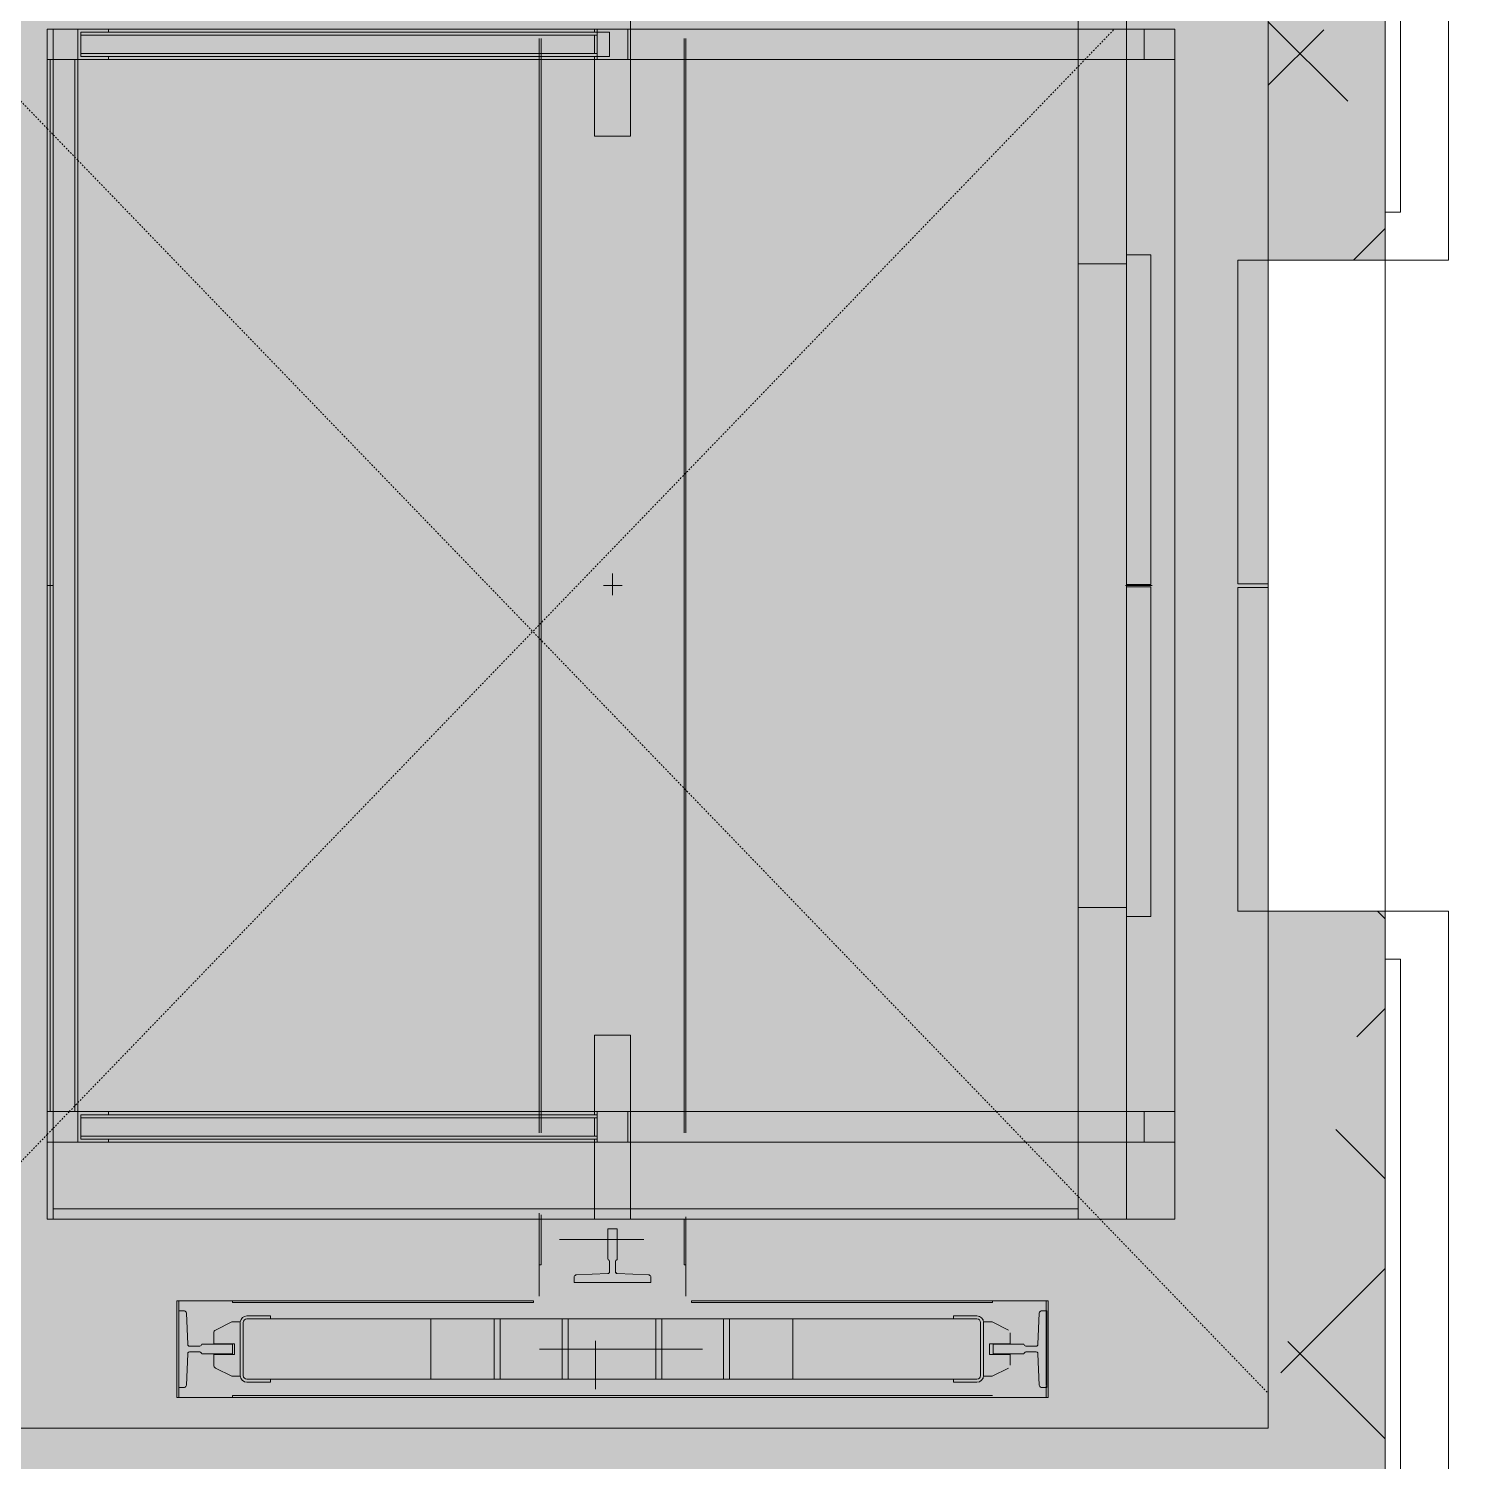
# Model space of a CAD drawing. Header units: inches. Extents: x -449 to 330, y -482 to 598.
# Drawn here: x -125.4 to -30.7, y 171.2 to 264.7 of the extents above; entities that cross this region are included whole.
import ezdxf

# ---------------------------------------------------------------- set-up
doc = ezdxf.new("R2010")
doc.units = ezdxf.units.IN
doc.header["$MEASUREMENT"] = 0
doc.linetypes.add('Overhead_2_', pattern=[0.15625, 0.09375, -0.0625])
for name, color, linetype, lineweight in [('A-DETL', 90, 'Continuous', 9), ('A-DETL-GENF', 92, 'Continuous', 9), ('A-DETL-MEDM', 33, 'Continuous', 9), ('A-DOOR', 31, 'Continuous', 9), ('A-FLOR-OVHD', 1, 'Overhead_2_', 9), ('A-WALL', 113, 'Continuous', 13), ('A-WALL-PATT', 111, 'Continuous', 13), ('I-WALL', 2, 'Continuous', 9), ('Q-SPCQ', 91, 'Continuous', 9)]:
    doc.layers.add(name, color=color, linetype=linetype, lineweight=lineweight)

# ---------------------------------------------------------------- blocks, each defined once
blk = doc.blocks.new('Elevator Door-Center - 42_ x 96_-711840-Test Fit - Second Floor Plan')
at = {"layer": 'Q-SPCQ'}
for p, q in [((-4.028, 5.812), (-25.153, 5.812)), ((-25.153, 5.812), (-4.028, 5.812)), ((-25.153, 5.812), (-25.153, 3.812)), ((-25.153, 5.812), (-25.153, 3.812)), ((-4.028, 3.812), (-4.028, 5.812)), ((-4.028, 5.812), (-4.028, 3.812)), ((-3.778, 5.812), (17.347, 5.812)), ((17.347, 5.812), (-3.778, 5.812)), ((-3.778, 3.812), (-3.778, 5.812)), ((-3.778, 5.812), (-3.778, 3.812)), ((17.347, 5.812), (17.347, 3.812)), ((17.347, 5.812), (17.347, 3.812)), ((-4.028, 3.812), (-25.153, 3.812)), ((17.347, 3.812), (-3.778, 3.812))]:
    blk.add_line(p, q, dxfattribs=at)
blk = doc.blocks.new('Hecht_PAD_AA-Arch_detached_rvt-1-Test Fit - Second Floor Plan')
at = {"layer": 'A-WALL-PATT'}
h = blk.add_hatch(dxfattribs=at)
h.set_pattern_fill('FP_17', color=256, style=0, pattern_type=2)
h.set_pattern_definition([(45, (0, 0), (-8.4853, 8.4853), []), (135, (0, 0), (-8.4853, -8.4853), [])])
h.paths.add_polyline_path([(-42.112, 165.706), (-36.862, 165.706), (-36.862, 207.073), (-44.487, 207.073), (-37.508, 204.213), (-44.487, 173.331), (-44.487, 165.706)], flags=0)
h.paths.add_polyline_path([(-42.112, 249.573), (-36.862, 249.573), (-36.862, 252.698), (-44.487, 275.331), (-44.487, 249.573)], flags=0)
at = {"layer": 'A-FLOR-OVHD'}
for p, q in [((-140.487, 275.057), (-124.172, 258.155)), ((-56.462, 262.651), (-54.531, 264.651)), ((-56.888, 262.209), (-56.462, 262.651)), ((-122.172, 194.579), (-56.888, 262.209)), ((-124.172, 258.155), (-123.778, 257.747)), ((-123.778, 257.747), (-122.172, 256.083)), ((-122.172, 256.083), (-62.238, 193.995)), ((-122.735, 193.995), (-122.172, 194.579)), ((-123.778, 192.915), (-122.735, 193.995)), ((-62.238, 193.995), (-60.308, 191.995)), ((-140.487, 175.605), (-124.172, 192.507)), ((-124.172, 192.507), (-123.778, 192.915)), ((-60.308, 191.995), (-56.888, 188.453)), ((-56.888, 188.453), (-55.471, 186.985)), ((-55.471, 186.985), (-44.487, 175.605))]:
    blk.add_line(p, q, dxfattribs=at)
at = {"layer": 'I-WALL'}
for p, q in [((-44.487, 275.331), (-44.487, 249.573)), ((-36.862, 249.573), (-36.862, 275.331)), ((-44.487, 249.573), (-44.487, 228.448)), ((-36.862, 207.073), (-36.862, 249.573)), ((-44.487, 228.448), (-44.487, 228.198)), ((-44.487, 228.198), (-44.487, 207.073)), ((-44.487, 207.073), (-44.487, 173.331)), ((-36.862, 165.706), (-36.862, 207.073)), ((-44.487, 173.331), (-140.487, 173.331))]:
    blk.add_line(p, q, dxfattribs=at)
at = {"rotation": 89.99999999999991}
blk.add_blockref('Elevator Door-Center - 42_ x 96_-711840-Test Fit - Second Floor Plan', (-40.674, 232.226), dxfattribs=at)
blk = doc.blocks.new('Door-Opening - 42_5_ x 84_-2596523-Test Fit - Second Floor Plan')
at = {"layer": 'A-DETL-MEDM'}
for p, q in [((-21.572, 3.813), (-21.572, -3.812)), ((20.928, -3.812), (20.928, 3.813))]:
    blk.add_line(p, q, dxfattribs=at)
blk = doc.blocks.new('Door-Opening - 42_5_ x 84_-2635700-Test Fit - Second Floor Plan')
at = {"layer": 'A-DETL-MEDM'}
for p, q in [((-21.572, 1.563), (-21.572, -1.562)), ((20.928, -1.562), (20.928, 1.563))]:
    blk.add_line(p, q, dxfattribs=at)
blk = doc.blocks.new('schindler-3300na_traction_elevator_machine_room-less_general_purpose_front_or_front-rear_opening_2100-3500_capacity_3300bim - 3500 Front-2750691-Test Fit - Second Floor Plan')
at = {"layer": 'Q-SPCQ'}
for p, q in [((-54.992, 40.276), (-54.992, -42.795)), ((-41.339, 36.89), (-36.328, 36.89)), ((-36.328, 36.89), (-41.339, 36.89)), ((-41.339, 36.89), (-41.339, 1.181)), ((-41.339, 36.89), (-36.328, 36.89)), ((-36.328, 36.89), (-41.339, 36.89)), ((-41.339, 36.496), (-41.339, 36.89)), ((-41.339, 36.89), (-41.339, 36.496)), ((-41.339, 36.89), (-41.339, 1.181)), ((-36.328, 36.89), (-41.339, 36.89)), ((-41.339, 36.89), (-36.328, 36.89)), ((-41.339, 1.181), (-41.339, 36.89)), ((-36.328, 36.89), (-41.339, 36.89)), ((-41.339, 36.89), (-41.339, 1.181)), ((-41.339, 1.181), (-41.339, 36.89)), ((-41.339, 36.89), (-36.328, 36.89)), ((-36.328, 36.89), (-41.339, 36.89)), ((-41.339, 36.89), (-41.339, 1.181)), ((-41.339, 1.181), (-41.339, 36.89)), ((-41.339, 36.89), (-36.328, 36.89)), ((-41.339, 36.496), (-36.328, 36.496)), ((-36.328, 36.496), (-41.339, 36.496)), ((-36.328, 36.496), (-40.669, 36.496)), ((-40.669, 36.496), (-40.669, 1.181)), ((-36.328, 36.89), (-34.328, 36.89)), ((-34.328, 36.89), (-36.328, 36.89)), ((-36.328, 36.89), (-34.328, 36.89)), ((-34.328, 36.89), (-36.328, 36.89)), ((-34.328, 36.89), (-36.328, 36.89)), ((-36.328, 36.89), (-34.328, 36.89)), ((-34.328, 36.89), (-36.328, 36.89)), ((-36.328, 36.89), (-34.328, 36.89)), ((-34.328, 36.89), (-36.328, 36.89)), ((-36.328, 36.89), (-34.328, 36.89)), ((-34.328, 36.89), (-36.328, 36.89)), ((-36.328, 36.89), (-36.328, -36.693)), ((-36.328, -36.693), (-36.328, 36.89)), ((-36.328, 36.89), (-34.328, 36.89)), ((-34.328, 36.89), (-36.328, 36.89)), ((-36.328, 36.89), (-36.328, 34.89)), ((-36.328, 34.89), (-36.328, 36.89)), ((-36.328, 36.89), (-34.328, 36.89)), ((0, 36.496), (-36.328, 36.496)), ((-36.328, 36.496), (-34.328, 36.496)), ((-34.328, 36.496), (-36.328, 36.496)), ((-34.328, 36.89), (0, 36.89)), ((34.328, 36.89), (-34.328, 36.89)), ((-34.328, 36.89), (34.328, 36.89)), ((34.328, 36.89), (-34.328, 36.89)), ((34.328, 36.89), (-34.328, 36.89)), ((-34.328, 36.89), (34.328, 36.89)), ((34.328, 36.89), (-34.328, 36.89)), ((-34.328, 36.89), (34.328, 36.89)), ((34.328, 36.89), (-34.328, 36.89)), ((-34.328, 36.89), (34.328, 36.89)), ((34.328, 36.89), (-34.328, 36.89)), ((-34.328, 36.89), (-34.328, 34.89)), ((-34.328, 34.89), (-34.328, 36.89)), ((-34.328, 36.89), (34.328, 36.89)), ((34.328, 36.89), (-34.328, 36.89)), ((-34.328, 36.89), (-34.328, 34.89)), ((-34.328, 34.89), (-34.328, 36.89)), ((-34.328, 36.89), (34.328, 36.89)), ((-34.328, 36.693), (-34.328, 36.89)), ((-34.328, 36.89), (-34.328, 34.89)), ((-34.328, 36.89), (34.328, 36.89)), ((-34.328, 36.89), (34.328, 36.89)), ((-34.328, -36.693), (-34.328, 36.89)), ((-34.328, 36.89), (-34.328, 34.89)), ((-34.328, 34.89), (-34.328, 36.89)), ((-34.328, 36.89), (-34.328, 36.693)), ((-34.328, 35.087), (-34.328, 36.693)), ((-34.328, 36.693), (34.328, 36.693)), ((-34.328, 36.693), (34.328, 36.693)), ((-34.328, 36.693), (-34.328, 35.087)), ((-34.328, 36.496), (34.328, 36.496)), ((34.328, 36.496), (-34.328, 36.496)), ((0, 36.89), (0, 36.693)), ((0, 36.89), (0, 36.693)), ((0, 36.693), (0, 36.496)), ((0, 36.693), (0, 36.496)), ((36.328, 36.496), (0, 36.496)), ((36.328, 36.89), (34.328, 36.89)), ((34.328, 36.89), (36.328, 36.89)), ((36.328, 36.89), (34.328, 36.89)), ((36.328, 36.89), (34.328, 36.89)), ((34.328, 36.89), (36.328, 36.89)), ((36.328, 36.89), (34.328, 36.89)), ((34.328, 36.89), (36.328, 36.89)), ((36.328, 36.89), (34.328, 36.89)), ((34.328, 36.89), (36.328, 36.89)), ((34.328, 34.89), (34.328, 36.89)), ((34.328, 36.89), (34.328, 34.89)), ((34.328, 34.89), (34.328, 36.89)), ((34.328, 36.89), (34.328, 34.89)), ((34.328, 34.89), (34.328, 36.89)), ((34.328, 36.89), (34.328, 36.693)), ((36.328, 36.89), (34.328, 36.89)), ((34.328, 36.89), (34.328, -36.693)), ((34.328, 34.89), (34.328, 36.89)), ((34.328, 36.89), (36.328, 36.89)), ((36.328, 36.89), (34.328, 36.89)), ((34.328, 36.89), (34.328, 34.89)), ((34.328, 36.693), (34.328, 36.89)), ((34.328, 36.89), (36.328, 36.89)), ((34.328, 36.693), (34.328, 35.087)), ((34.328, 35.087), (34.328, 36.693)), ((34.328, 36.496), (36.328, 36.496)), ((36.328, 36.496), (34.328, 36.496)), ((36.328, -36.693), (36.328, 36.89)), ((36.328, 36.89), (36.328, -36.693)), ((-34.328, 34.89), (-34.328, 35.087)), ((34.328, 35.087), (-34.328, 35.087)), ((-34.328, 35.087), (34.328, 35.087)), ((-34.328, 35.087), (-34.328, 34.89)), ((34.328, 35.087), (34.328, 34.89)), ((34.328, 34.89), (34.328, 35.087)), ((-36.328, 34.89), (-34.328, 34.89)), ((-36.328, 32.89), (-36.328, 34.89)), ((-36.328, 34.89), (-36.328, 32.89)), ((-34.328, 34.89), (-36.328, 34.89)), ((-36.328, 34.89), (-34.328, 34.89)), ((-34.328, 34.89), (-36.328, 34.89)), ((-35.934, 34.693), (-36.131, 34.693)), ((-36.131, 34.693), (-36.131, 32.89)), ((-36.131, 32.89), (-36.131, 34.693)), ((-36.131, 34.693), (-34.525, 34.693)), ((-36.131, 34.693), (-36.131, 32.89)), ((-36.131, 32.89), (-36.131, 34.693)), ((-34.525, 34.693), (-36.131, 34.693)), ((-36.131, 34.693), (-34.525, 34.693)), ((-34.722, 34.693), (-35.934, 34.693)), ((-35.934, 34.693), (-35.934, 1.181)), ((-35.934, 34.693), (-35.934, 1)), ((-34.722, 1), (-34.722, 34.693)), ((-34.722, 34.693), (-34.722, 1.181)), ((-34.525, 34.693), (-34.722, 34.693)), ((-34.525, 32.89), (-34.525, 34.693)), ((-34.525, 34.693), (-34.525, 32.89)), ((-34.525, 32.89), (-34.525, 34.693)), ((-34.525, 34.693), (-34.525, 32.89)), ((-34.328, 34.89), (34.328, 34.89)), ((34.328, 34.89), (-34.328, 34.89)), ((-34.328, 34.89), (34.328, 34.89)), ((34.328, 34.89), (-34.328, 34.89)), ((-34.328, 34.89), (34.328, 34.89)), ((-34.328, 34.89), (34.328, 34.89)), ((-34.328, 34.89), (-34.328, 32.89)), ((-34.328, 32.89), (-34.328, 34.89)), ((-34.328, 34.89), (-34.328, -36.693)), ((34.328, 32.89), (34.328, 34.89)), ((34.328, 34.89), (36.328, 34.89)), ((36.328, 34.89), (34.328, 34.89)), ((34.328, 34.89), (34.328, 32.89)), ((34.328, -36.693), (34.328, 34.89)), ((34.328, 34.89), (36.328, 34.89)), ((36.328, 34.89), (34.328, 34.89)), ((34.722, 34.693), (34.525, 34.693)), ((34.525, 34.693), (34.525, 32.89)), ((34.525, 32.89), (34.525, 34.693)), ((34.525, 34.693), (36.131, 34.693)), ((34.525, 34.693), (34.525, 32.89)), ((36.131, 34.693), (34.525, 34.693)), ((34.525, 34.693), (36.131, 34.693)), ((34.525, 32.89), (34.525, 34.693)), ((34.722, 1.181), (34.722, 34.693)), ((35.934, 34.693), (34.722, 34.693)), ((34.722, 34.693), (34.722, 1)), ((35.934, 1.181), (35.934, 34.693)), ((35.934, 1), (35.934, 34.693)), ((36.131, 34.693), (35.934, 34.693)), ((36.131, 32.89), (36.131, 34.693)), ((36.131, 34.693), (36.131, 32.89)), ((36.131, 32.89), (36.131, 34.693)), ((36.131, 34.693), (36.131, 32.89)), ((-36.131, 32.89), (-36.328, 32.89)), ((-36.328, 32.89), (-36.131, 32.89)), ((-36.131, 32.89), (-36.131, 1)), ((-36.131, 32.89), (-36.131, 1.181)), ((-36.131, 32.89), (-36.131, 1)), ((-36.131, 1), (-36.131, 32.89)), ((-34.328, 32.89), (-34.525, 32.89)), ((-34.525, 32.89), (-34.525, 1.181)), ((-34.525, 32.89), (-34.525, 1)), ((-34.525, 32.89), (-34.328, 32.89)), ((-34.525, 1), (-34.525, 32.89)), ((-34.525, 32.89), (-34.525, 1)), ((34.525, 32.89), (34.328, 32.89)), ((34.328, 32.89), (34.525, 32.89)), ((34.525, 1.181), (34.525, 32.89)), ((34.525, 1), (34.525, 32.89)), ((34.525, 32.89), (34.525, 1)), ((34.525, 1), (34.525, 32.89)), ((36.131, 1), (36.131, 32.89)), ((36.131, 1.181), (36.131, 32.89)), ((36.328, 32.89), (36.131, 32.89)), ((36.131, 32.89), (36.328, 32.89)), ((36.131, 1), (36.131, 32.89)), ((36.131, 32.89), (36.131, 1)), ((-52.972, 28.425), (-52.972, 28.307)), ((-46.673, 28.425), (-52.972, 28.425)), ((-46.673, 28.307), (-46.673, 28.425)), ((-52.972, 28.307), (-52.972, 24.803)), ((-52.972, 28.307), (-46.673, 28.307)), ((-47.323, 28.303), (-52.323, 28.303)), ((-52.323, 28.303), (-52.323, 27.926)), ((-52.323, 27.926), (-52.323, 28.303)), ((-52.323, 28.303), (-47.323, 28.303)), ((-52.175, 27.803), (-50.135, 27.725)), ((-50.135, 27.725), (-52.175, 27.803)), ((-50.012, 27.602), (-50.012, 26.923)), ((-50.012, 26.923), (-50.012, 27.602)), ((-49.635, 26.928), (-49.635, 27.602)), ((-49.635, 27.602), (-49.635, 26.928)), ((-49.51, 27.725), (-47.471, 27.803)), ((-47.471, 27.803), (-49.51, 27.725)), ((-47.323, 27.926), (-47.323, 28.303)), ((-47.323, 28.303), (-47.323, 27.926)), ((-46.673, 24.803), (-46.673, 28.307)), ((-50.135, 26.8), (-50.135, 24.803)), ((-50.135, 24.803), (-50.135, 26.8)), ((-49.51, 24.803), (-49.51, 26.803)), ((-49.51, 26.803), (-49.51, 24.803)), ((-51.594, 24.843), (-51.058, 25.915)), ((-50.882, 26.024), (-50.177, 26.024)), ((-50.177, 26.024), (-50.177, 24.68)), ((-49.469, 26.024), (-48.763, 26.024)), ((-49.469, 24.68), (-49.469, 26.024)), ((-48.587, 25.915), (-48.051, 24.843)), ((-52.854, 24.803), (-52.972, 24.803)), ((-52.972, 24.803), (-52.972, -24.803)), ((-52.854, -24.803), (-52.854, 24.803)), ((-51.594, 24.843), (-51.594, 24.29)), ((-50.177, 24.68), (-49.469, 24.68)), ((-50.135, 24.803), (-49.51, 24.803)), ((-49.51, 24.803), (-50.135, 24.803)), ((-48.051, 24.843), (-48.051, 24.29)), ((-46.673, 24.803), (-46.791, 24.803)), ((-46.791, 24.803), (-46.791, 5.157)), ((-46.673, 5.157), (-46.673, 24.803)), ((-51.988, 23.858), (-51.988, 22.323)), ((-51.791, 22.323), (-51.791, 23.858)), ((-48.091, 24.291), (-51.555, 24.291)), ((-51.555, 24.094), (-48.091, 24.094)), ((-47.854, 23.858), (-47.854, 22.323)), ((-47.657, 22.323), (-47.657, 23.858)), ((-51.988, 22.323), (-51.791, 22.323)), ((-51.791, -23.78), (-51.791, 22.323)), ((-47.854, 22.323), (-47.657, 22.323)), ((-47.854, 22.323), (-47.854, -23.78)), ((-47.854, 11.85), (-51.791, 11.85)), ((-47.874, 7.716), (-51.772, 7.716)), ((-51.772, 7.323), (-47.874, 7.323)), ((-49.823, 4.764), (-49.823, -5.866)), ((-46.791, 5.157), (-46.673, 5.157)), ((-41.339, 4.783), (-46.378, 4.783)), ((-44.331, 4.783), (-44.331, 4.665)), ((-40.95, 4.783), (-41.339, 4.783)), ((-34.722, 4.783), (-35.716, 4.783)), ((-34.525, 4.783), (-34.698, 4.783)), ((-34.328, 4.783), (-34.525, 4.783)), ((34.328, 4.783), (-34.328, 4.783)), ((34.525, 4.783), (34.328, 4.783)), ((34.698, 4.783), (34.525, 4.783)), ((35.716, 4.783), (34.722, 4.783)), ((-44.331, 4.665), (-41.339, 4.665)), ((-41.339, 4.665), (-41.067, 4.665)), ((-35.716, 4.665), (-34.722, 4.665)), ((-34.699, 4.665), (-34.525, 4.665)), ((-34.525, 4.665), (-34.328, 4.665)), ((-34.328, 4.665), (34.328, 4.665)), ((34.328, 4.665), (34.525, 4.665)), ((34.525, 4.665), (34.699, 4.665)), ((34.722, 4.665), (35.716, 4.665)), ((-47.874, 3.287), (-51.772, 3.287)), ((-51.772, 2.893), (-47.874, 2.893)), ((-49.823, 3.469), (-49.823, -2.043)), ((-42.669, 3.469), (-42.669, -2.043)), ((-45.092, 2.5), (-45.469, 2.5)), ((-45.469, 2.5), (-45.469, -2.5)), ((-45.469, -2.5), (-45.469, 2.5)), ((-45.469, 2.5), (-45.092, 2.5)), ((-44.89, 0.312), (-44.969, 2.352)), ((-44.969, 2.352), (-44.89, 0.312)), ((-49.291, 1.106), (-52.441, 1.106)), ((-41.339, 1.181), (-41.339, -1.181)), ((-41.339, 1.181), (-41.339, -1.181)), ((-41.339, -1.181), (-41.339, 1.181)), ((-41.339, 1.181), (-41.339, -1.181)), ((-41.339, -1.181), (-41.339, 1.181)), ((-41.339, 1.181), (-41.339, -1.181)), ((-41.339, -1.181), (-41.339, 1.181)), ((-41.339, -1.181), (-41.339, 1.181)), ((-41.339, 1.181), (-36.328, 1.181)), ((-36.328, 1.181), (-41.339, 1.181)), ((-41.339, 1.181), (-41.339, -1.181)), ((-40.669, 1.157), (-40.669, -1.157)), ((-36.328, 1.181), (-36.131, 1.181)), ((-36.131, 1.181), (-36.328, 1.181)), ((-34.328, 1), (-36.328, 1)), ((-36.328, 1), (-36.328, -1)), ((-36.131, 1), (-36.328, 1)), ((-36.328, 1), (-36.328, -1)), ((-36.131, 1.181), (-36.131, 1)), ((-35.934, 1), (-36.131, 1)), ((-34.525, 1), (-36.131, 1)), ((-36.131, 1), (-34.525, 1)), ((-35.934, 1.181), (-34.722, 1.181)), ((-35.934, 1), (-35.934, 1.181)), ((-34.722, 1.181), (-35.934, 1.181)), ((-34.722, 1), (-35.934, 1)), ((-34.722, 1.181), (-34.722, 1)), ((-34.525, 1), (-34.722, 1)), ((-34.525, 1.181), (-34.328, 1.181)), ((-34.525, 1), (-34.525, 1.181)), ((-34.328, 1.181), (-34.525, 1.181)), ((-34.328, 1), (-34.525, 1)), ((-34.328, 1.181), (-29.331, 1.181)), ((-29.331, 1.181), (-34.328, 1.181)), ((-34.328, -1), (-34.328, 1)), ((-34.328, -1), (-34.328, 1)), ((-29.331, 1.181), (-29.331, -1.181)), ((-29.331, -1.181), (-29.331, 1.181)), ((29.331, -1.181), (29.331, 1.181)), ((29.331, 1.181), (34.328, 1.181)), ((34.328, 1.181), (29.331, 1.181)), ((29.331, 1.181), (29.331, -1.181)), ((34.328, 1.181), (34.525, 1.181)), ((34.525, 1.181), (34.328, 1.181)), ((36.328, 1), (34.328, 1)), ((34.328, 1), (34.328, -1)), ((34.525, 1), (34.328, 1)), ((34.328, 1), (34.328, -1)), ((34.525, 1.181), (34.525, 1)), ((34.525, 1), (34.722, 1)), ((34.525, 1), (34.525, 0.197)), ((34.525, 0.197), (34.525, 1)), ((34.722, 1), (34.722, 1.181)), ((34.722, 1.181), (35.934, 1.181)), ((35.934, 1.181), (34.722, 1.181)), ((35.934, 1), (34.722, 1)), ((35.934, 1.181), (35.934, 1)), ((35.934, 1), (36.131, 1)), ((36.131, 1), (36.131, 1.181)), ((36.131, 1.181), (36.328, 1.181)), ((36.328, 1.181), (36.131, 1.181)), ((36.328, 1), (36.131, 1)), ((36.131, 0.197), (36.131, 1)), ((36.131, 1), (36.131, 0.197)), ((-44.089, 0.189), (-44.767, 0.189)), ((-44.767, 0.189), (-44.089, 0.189)), ((-41.969, 0.312), (-43.965, 0.312)), ((-43.965, 0.312), (-41.969, 0.312)), ((-41.969, -0.313), (-41.969, 0.312)), ((-41.969, 0.312), (-41.969, -0.313)), ((-0.61, 0), (0.571, 0)), ((-0.591, 0), (0.787, 0)), ((0, 0.591), (0, -0.591)), ((0, 0.591), (0, -0.591)), ((0, 0.551), (0, -0.63)), ((34.525, 0.197), (36.131, 0.197)), ((36.131, 0.197), (34.525, 0.197)), ((-44.969, -2.352), (-44.89, -0.313)), ((-44.89, -0.313), (-44.969, -2.352)), ((-44.767, -0.188), (-44.093, -0.188)), ((-44.093, -0.188), (-44.767, -0.188)), ((-43.969, -0.313), (-41.969, -0.313)), ((-41.969, -0.313), (-43.969, -0.313)), ((0.591, 0), (-0.591, 0)), ((-41.339, -1.181), (-41.339, -36.693)), ((-41.339, -1.181), (-41.339, -33.543)), ((-41.339, -33.543), (-41.339, -1.181)), ((-41.339, -1.181), (-41.339, -33.543)), ((-41.339, -33.543), (-41.339, -1.181)), ((-41.339, -1.181), (-41.339, -33.543)), ((-41.339, -33.543), (-41.339, -1.181)), ((-36.328, -1.181), (-41.339, -1.181)), ((-41.339, -1.181), (-36.328, -1.181)), ((-40.669, -1.181), (-40.669, -30.394)), ((-36.328, -1), (-34.328, -1)), ((-36.328, -1), (-34.328, -1)), ((-34.328, -1), (-36.328, -1)), ((-36.328, -1), (-36.328, -34.693)), ((-36.328, -34.693), (-36.328, -1)), ((-36.328, -1), (-34.328, -1)), ((-34.328, -1.181), (-36.328, -1.181)), ((-36.328, -1.181), (-34.328, -1.181)), ((-34.328, -34.693), (-34.328, -1)), ((-34.328, -1), (-34.328, -34.693)), ((-29.331, -1.181), (-34.328, -1.181)), ((-34.328, -1.181), (-29.331, -1.181)), ((34.328, -1.181), (29.331, -1.181)), ((29.331, -1.181), (34.328, -1.181)), ((34.328, -1), (36.328, -1)), ((34.328, -1), (36.328, -1)), ((34.328, -1), (34.328, -34.693)), ((36.328, -1), (34.328, -1)), ((34.328, -1), (36.328, -1)), ((34.328, -34.693), (34.328, -1)), ((36.328, -1.181), (34.328, -1.181)), ((34.328, -1.181), (36.328, -1.181)), ((36.328, -34.693), (36.328, -1)), ((36.328, -1), (36.328, -34.693)), ((41.339, -1.181), (36.328, -1.181)), ((36.328, -1.181), (41.339, -1.181)), ((-47.874, -2.815), (-51.772, -2.815)), ((-45.469, -2.5), (-45.092, -2.5)), ((-45.092, -2.5), (-45.469, -2.5)), ((-51.772, -3.209), (-47.874, -3.209)), ((-41.339, -4.665), (-44.331, -4.665)), ((-44.331, -4.665), (-44.331, -4.783)), ((-34.328, -4.665), (-35.716, -4.665)), ((34.328, -4.665), (-34.328, -4.665)), ((35.716, -4.665), (34.328, -4.665)), ((-46.673, -5.157), (-46.791, -5.157)), ((-46.791, -5.157), (-46.791, -24.803)), ((-46.673, -24.803), (-46.673, -5.157)), ((-46.378, -4.783), (-41.339, -4.783)), ((-41.339, -4.783), (-41.195, -4.783)), ((-35.716, -4.783), (-34.328, -4.783)), ((-34.328, -4.783), (34.328, -4.783)), ((34.328, -4.783), (35.716, -4.783)), ((-47.874, -7.244), (-51.772, -7.244)), ((-51.772, -7.638), (-47.874, -7.638)), ((-51.791, -11.772), (-47.854, -11.772)), ((-51.791, -22.244), (-51.988, -22.244)), ((-51.988, -22.244), (-51.988, -23.78)), ((-47.657, -22.244), (-47.854, -22.244)), ((-47.657, -23.78), (-47.657, -22.244)), ((-51.594, -24.211), (-51.594, -24.764)), ((-48.091, -24.016), (-51.555, -24.016)), ((-51.555, -24.213), (-48.091, -24.213)), ((-49.469, -24.602), (-50.177, -24.602)), ((-50.177, -24.602), (-50.177, -25.945)), ((-49.469, -25.945), (-49.469, -24.602)), ((-48.051, -24.764), (-48.051, -24.211)), ((-52.972, -24.803), (-52.972, -28.307)), ((-51.058, -25.836), (-51.594, -24.764)), ((-49.51, -24.843), (-50.135, -24.843)), ((-50.135, -24.843), (-50.135, -26.839)), ((-50.135, -26.839), (-50.135, -24.843)), ((-50.135, -24.843), (-49.51, -24.843)), ((-49.51, -26.843), (-49.51, -24.843)), ((-49.51, -24.843), (-49.51, -26.843)), ((-48.051, -24.764), (-48.587, -25.836)), ((-46.791, -24.803), (-46.673, -24.803)), ((-46.673, -28.307), (-46.673, -24.803)), ((-50.882, -25.945), (-50.177, -25.945)), ((-49.469, -25.945), (-48.763, -25.945)), ((-50.012, -26.963), (-50.012, -27.641)), ((-50.012, -27.641), (-50.012, -26.963)), ((-49.635, -27.641), (-49.635, -26.967)), ((-49.635, -26.967), (-49.635, -27.641)), ((-52.972, -28.307), (-52.972, -28.425)), ((-52.323, -28.307), (-52.972, -28.307)), ((-52.323, -27.966), (-52.323, -28.343)), ((-52.323, -28.343), (-52.323, -27.966)), ((-52.323, -28.343), (-47.323, -28.343)), ((-47.323, -28.343), (-52.323, -28.343)), ((-52.189, -28.307), (-52.312, -28.307)), ((-50.135, -27.765), (-52.175, -27.843)), ((-52.175, -27.843), (-50.135, -27.765)), ((-47.333, -28.307), (-52.15, -28.307)), ((-47.471, -27.843), (-49.51, -27.765)), ((-49.51, -27.765), (-47.471, -27.843)), ((-47.323, -28.343), (-47.323, -27.966)), ((-47.323, -27.966), (-47.323, -28.343)), ((-46.673, -28.307), (-47.323, -28.307)), ((-46.673, -28.425), (-46.673, -28.307)), ((-52.972, -28.425), (-46.673, -28.425)), ((-36.328, -30.394), (-41.339, -30.394)), ((-41.339, -30.394), (-36.328, -30.394)), ((-41.339, -30.394), (-41.339, -33.543)), ((-41.339, -30.394), (-41.339, -33.543)), ((-36.328, -30.394), (-40.669, -30.394)), ((-34.328, -30.394), (-36.328, -30.394)), ((-34.328, -30.394), (-36.328, -30.394)), ((-36.328, -30.394), (-34.328, -30.394)), ((-21.004, -30.394), (-34.328, -30.394)), ((34.328, -30.394), (-34.328, -30.394)), ((-34.328, -30.394), (34.328, -30.394)), ((-21.004, -30.394), (-21.004, -33.543)), ((21.004, -30.394), (21.004, -33.543)), ((34.328, -30.394), (21.004, -30.394)), ((36.328, -30.394), (34.328, -30.394)), ((36.328, -30.394), (34.328, -30.394)), ((34.328, -30.394), (36.328, -30.394)), ((40.669, -30.394), (36.328, -30.394)), ((-41.339, -33.543), (-36.328, -33.543)), ((-41.339, -33.543), (-41.339, -36.693)), ((-41.339, -33.543), (-41.339, -36.693)), ((-41.339, -33.543), (-36.328, -33.543)), ((-36.328, -33.543), (-41.339, -33.543)), ((-41.339, -33.543), (-36.328, -33.543)), ((-36.328, -33.543), (-41.339, -33.543)), ((-41.339, -33.543), (-41.339, -36.693)), ((-41.339, -36.693), (-41.339, -33.543)), ((-36.328, -33.543), (-34.328, -33.543)), ((-36.328, -33.543), (-34.328, -33.543)), ((-34.328, -33.543), (-36.328, -33.543)), ((-36.328, -33.543), (-34.328, -33.543)), ((-34.328, -33.543), (-36.328, -33.543)), ((-34.328, -33.543), (-21.004, -33.543)), ((-34.328, -33.543), (34.328, -33.543)), ((34.328, -33.543), (-34.328, -33.543)), ((-34.328, -33.543), (34.328, -33.543)), ((34.328, -33.543), (-34.328, -33.543)), ((-21.594, -33.543), (-21.594, -35.118)), ((-0.079, -33.543), (-21.594, -33.543)), ((-0.079, -35.118), (-0.079, -33.543)), ((0, -33.472), (0, -33.543)), ((0, -33.543), (0, -35.222)), ((21.594, -33.543), (0.079, -33.543)), ((0.079, -33.543), (0.079, -35.118)), ((21.004, -33.543), (34.328, -33.543)), ((21.594, -35.118), (21.594, -33.543)), ((34.328, -33.543), (36.328, -33.543)), ((34.328, -33.543), (36.328, -33.543)), ((36.328, -33.543), (34.328, -33.543)), ((34.328, -33.543), (36.328, -33.543)), ((36.328, -33.543), (34.328, -33.543)), ((41.339, -33.543), (36.328, -33.543)), ((-36.328, -34.693), (-36.328, -36.693)), ((-34.328, -34.693), (-36.328, -34.693)), ((-36.328, -34.693), (-34.328, -34.693)), ((-36.328, -36.693), (-36.328, -34.693)), ((-36.328, -34.693), (-36.328, -36.693)), ((-36.328, -36.693), (-36.328, -34.693)), ((-34.328, -36.693), (-34.328, -34.693)), ((-34.328, -34.693), (-34.328, -36.693)), ((-34.328, -36.693), (-34.328, -34.693)), ((-34.328, -34.693), (-34.328, -36.693)), ((36.328, -34.693), (34.328, -34.693)), ((34.328, -34.693), (34.328, -36.693)), ((34.328, -36.693), (34.328, -34.693)), ((34.328, -34.693), (36.328, -34.693)), ((34.328, -34.693), (34.328, -36.693)), ((34.328, -36.693), (34.328, -34.693)), ((36.328, -36.693), (36.328, -34.693)), ((36.328, -34.693), (36.328, -36.693)), ((36.328, -36.693), (36.328, -34.693)), ((36.328, -34.693), (36.328, -36.693)), ((-21.594, -35.118), (-0.079, -35.118)), ((0.079, -35.118), (21.594, -35.118)), ((-36.328, -36.693), (-41.339, -36.693)), ((-36.328, -36.693), (-41.339, -36.693)), ((-41.339, -36.693), (-36.328, -36.693)), ((-41.339, -36.693), (-36.328, -36.693)), ((-36.328, -36.693), (-41.339, -36.693)), ((-34.328, -36.693), (-36.328, -36.693)), ((-34.328, -36.693), (-36.328, -36.693)), ((-36.328, -36.693), (-34.328, -36.693)), ((-36.328, -36.693), (-34.328, -36.693)), ((-34.328, -36.693), (-36.328, -36.693)), ((-36.328, -36.693), (-34.328, -36.693)), ((-34.328, -36.693), (-36.328, -36.693)), ((-36.328, -36.693), (-34.328, -36.693)), ((-34.328, -36.693), (-36.328, -36.693)), ((-36.328, -36.693), (-34.328, -36.693)), ((-34.328, -36.693), (-36.328, -36.693)), ((34.328, -36.693), (-34.328, -36.693)), ((34.328, -36.693), (-34.328, -36.693)), ((-34.328, -36.693), (34.328, -36.693)), ((-34.328, -36.693), (34.328, -36.693)), ((34.328, -36.693), (-34.328, -36.693)), ((36.328, -36.693), (34.328, -36.693)), ((36.328, -36.693), (34.328, -36.693)), ((34.328, -36.693), (36.328, -36.693)), ((34.328, -36.693), (36.328, -36.693)), ((36.328, -36.693), (34.328, -36.693)), ((34.328, -36.693), (36.328, -36.693)), ((36.328, -36.693), (34.328, -36.693)), ((34.328, -36.693), (36.328, -36.693)), ((36.328, -36.693), (34.328, -36.693)), ((34.328, -36.693), (36.328, -36.693)), ((36.328, -36.693), (34.328, -36.693)), ((-54.992, -42.795), (47.008, -42.795))]:
    blk.add_line(p, q, dxfattribs=at)
for centre, radius, start, end in [((-52.139, 27.997), 0.197, 201, 259.5356), ((-52.139, 27.997), 0.197, 201, 259.5356), ((-50.135, 27.602), 0.123, 0, 90), ((-50.135, 27.602), 0.123, 60, 90), ((-50.135, 27.602), 0.123, 0, 60), ((-49.51, 27.602), 0.123, 90, 180), ((-49.51, 27.602), 0.123, 120, 180), ((-49.51, 27.602), 0.123, 90, 120), ((-47.507, 27.997), 0.197, 280.4644, 339), ((-47.507, 27.997), 0.197, 280.4644, 339), ((-50.214, 27.002), 0.217, 291.29559, 338.70441), ((-50.214, 27.002), 0.217, 291.29559, 338.70441), ((-49.448, 26.991), 0.198, 198.46815, 251.55049), ((-49.448, 26.991), 0.198, 198.46815, 251.55049), ((-50.882, 25.827), 0.197, 90, 153.43495), ((-48.763, 25.827), 0.197, 26.56505, 90), ((-51.555, 23.858), 0.433, 90, 180), ((-51.555, 23.858), 0.236, 90, 180), ((-48.091, 23.858), 0.236, 0, 90), ((-48.091, 23.858), 0.433, 0, 84.78409), ((-45.162, 2.316), 0.197, 10.4644, 69), ((-45.162, 2.316), 0.197, 10.4644, 69), ((-44.767, 0.312), 0.123, 180, 270), ((-44.767, 0.312), 0.123, 180, 210), ((-44.767, 0.312), 0.123, 210, 270), ((-44.167, 0.391), 0.217, 291.29559, 338.70441), ((-44.167, 0.391), 0.217, 291.29559, 338.70441), ((-44.767, -0.313), 0.123, 90, 180), ((-44.767, -0.313), 0.123, 150, 180), ((-44.767, -0.313), 0.123, 90, 150), ((-44.156, -0.375), 0.198, 18.44951, 71.53185), ((-44.156, -0.375), 0.198, 18.44951, 71.53185), ((-45.162, -2.316), 0.197, 291, 349.5356), ((-45.162, -2.316), 0.197, 291, 349.5356), ((-51.555, -23.78), 0.433, 180, 270), ((-51.555, -23.78), 0.236, 180, 270), ((-48.091, -23.78), 0.236, 270, 360), ((-48.091, -23.78), 0.433, 270, 0), ((-50.214, -27.041), 0.217, 21.29559, 68.70441), ((-50.214, -27.041), 0.217, 21.29559, 68.70441), ((-49.448, -27.03), 0.198, 108.44951, 161.53185), ((-49.448, -27.03), 0.198, 108.44951, 161.53185), ((-52.139, -28.036), 0.197, 100.4644, 159), ((-52.139, -28.036), 0.197, 100.4644, 159), ((-50.135, -27.641), 0.123, 270, 0), ((-50.135, -27.641), 0.123, 270, 300), ((-50.135, -27.641), 0.123, 300, 0), ((-49.51, -27.641), 0.123, 180, 270), ((-49.51, -27.641), 0.123, 180, 240), ((-49.51, -27.641), 0.123, 240, 270), ((-47.507, -28.036), 0.197, 21, 79.5356), ((-47.507, -28.036), 0.197, 21, 79.5356)]:
    blk.add_arc(centre, radius, start, end, dxfattribs=at)

msp = doc.modelspace()

# ---------------------------------------------------------------- hatches: boundary and pattern name
at = {"layer": 'A-DETL-GENF'}
h = msp.add_hatch(color=256, dxfattribs=at)
h.paths.add_polyline_path([(-64.089, -469.419), (-42.737, -469.419), (-42.737, -350.919), (-260.862, -350.919), (-260.862, -469.419), (-82.26, -469.419)], flags=0)
h.paths.add_polyline_path([(-259.862, -468.669), (-259.861, -468.669), (-259.481, -468.669)], flags=0)
h.paths.add_polyline_path([(-103.25, -457.544), (-106.053, -457.544), (-183.362, -457.544), (-183.362, -415.543), (-103.362, -415.543), (-103.372, -404.544), (-183.362, -404.544), (-183.362, -364.544), (-95.256, -364.544), (-95.256, -363.044), (-183.362, -363.011), (-183.362, -361.544), (-53.487, -361.544), (-53.487, -457.544), (-103.203, -457.544)], flags=0)
h.paths.add_polyline_path([(-150.362, -414.043), (-183.362, -414.043), (-183.362, -412.543), (-105.999, -412.518), (-105.967, -412.443), (-106.055, -412.168), (-106.362, -411.749), (-106.372, -407.544), (-183.362, -407.544), (-183.362, -406.044), (-104.862, -406.044), (-104.862, -414.043), (-145.859, -414.043)], flags=0)
h.paths.add_polyline_path([(-107.862, -411.043), (-183.362, -411.043), (-183.362, -410.044), (-107.862, -410.044), (-107.862, -410.324)], flags=0)
h.paths.add_polyline_path([(-445.487, 1.249), (-378.362, 1.249), (-378.362, 254.751), (-449.282, 254.751), (-449.282, 1.249), (-445.68, 1.249)], flags=0)
h.paths.add_polyline_path([(-390.612, 24.206), (-390.612, 25.706), (-386.487, 25.706), (-386.487, 24.206), (-390.487, 24.206)], flags=0)
h.paths.add_polyline_path([(-390.612, 73.206), (-390.612, 74.706), (-386.487, 74.706), (-386.487, 73.206), (-390.487, 73.206)], flags=0)
h.paths.add_polyline_path([(-386.612, 122.206), (-390.612, 122.206), (-390.612, 123.706), (-386.487, 123.706), (-386.487, 122.206)], flags=0)
h.paths.add_polyline_path([(-44.487, 207.073), (-37.508, 204.213), (-44.487, 173.331), (-44.487, 203.948)], flags=0)
h.paths.add_polyline_path([(-118.602, 131.706), (-38.112, 131.706), (-38.112, 165.706), (-36.862, 165.706), (-36.862, 207.073), (-44.487, 207.073), (-44.487, 249.573), (-36.862, 249.573), (-36.862, 252.698), (-44.487, 275.331), (-36.862, 282.956), (-140.487, 282.956), (-92.487, 279.143), (-140.487, 275.331), (-148.112, 282.956), (-148.112, 165.706), (-146.862, 165.706), (-146.862, 131.706), (-127.688, 131.706)], flags=0)
h.paths.add_polyline_path([(-386.487, 132.206), (-390.612, 132.206), (-390.612, 133.706), (-386.487, 133.706)], flags=0)
h.paths.add_polyline_path([(-42.112, 134.706), (-143.862, 134.706), (-143.862, 165.706), (-142.862, 165.706), (-142.862, 135.706), (-42.112, 135.706), (-42.112, 165.706), (-41.112, 165.706), (-41.112, 134.706), (-41.513, 134.706)], flags=0)
h.paths.add_polyline_path([(-82.26, 165.706), (-140.487, 165.706), (-140.487, 173.331), (-44.487, 173.331), (-44.487, 165.706), (-45.918, 165.706)], flags=0)
h.paths.add_polyline_path([(-386.487, 181.206), (-390.612, 181.206), (-390.612, 182.706), (-386.487, 182.706)], flags=0)
h.paths.add_polyline_path([(-390.612, 230.206), (-390.612, 231.706), (-386.487, 231.706), (-386.487, 230.206), (-390.487, 230.206)], flags=0)
h.paths.add_polyline_path([(-130.862, 542.331), (-44.487, 542.331), (-44.487, 579.456), (-130.862, 579.449), (-130.862, 573.759)], flags=0)
h.paths.add_polyline_path([(-136.112, 578.331), (-136.112, 579.456), (-134.862, 579.456), (-134.862, 585.456), (37.888, 585.456), (37.888, 579.456), (-39.237, 579.456), (-39.237, 578.831), (41.513, 578.831), (41.513, 593.581), (-138.487, 593.581), (-138.458, 578.331), (-136.773, 578.331)], flags=0)
at = {"layer": 'A-WALL-PATT'}
h = msp.add_hatch(color=256, dxfattribs=at)
h.paths.add_polyline_path([(-44.487, 173.331), (-37.508, 204.213), (-44.487, 207.073), (-44.487, 199.051)], flags=0)
h.paths.add_polyline_path([(-36.862, 252.698), (-36.862, 282.956), (-44.487, 275.331)], flags=0)
msp.add_hatch(color=256, dxfattribs=at).paths.add_polyline_path([(-118.602, 165.706), (-44.487, 165.706), (-44.487, 173.331), (-140.487, 173.331), (-140.487, 165.706)], flags=0)

# ---------------------------------------------------------------- linework, layer by layer
at = {"layer": 'A-DETL'}
for p, q in [((-36.862, 249.573), (-36.862, 282.956)), ((-44.487, 207.073), (-44.487, 249.573)), ((-44.487, 249.573), (-36.862, 249.573)), ((-36.862, 207.073), (-44.487, 207.073)), ((-36.862, 130.456), (-36.862, 207.073))]:
    msp.add_line(p, q, dxfattribs=at)
at = {"layer": 'A-WALL'}
for p, q in [((-36.862, 252.698), (-36.862, 282.956)), ((-44.487, 275.331), (-44.487, 249.573)), ((-44.487, 249.573), (-36.862, 249.573)), ((-36.862, 207.073), (-44.487, 207.073)), ((-44.487, 207.073), (-44.487, 173.331)), ((-36.862, 165.706), (-36.862, 203.948)), ((-44.487, 173.331), (-140.487, 173.331))]:
    msp.add_line(p, q, dxfattribs=at)
at = {"layer": 'I-WALL'}
for p, q in [((-35.862, 284.956), (-35.862, 252.698)), ((-32.737, 249.573), (-32.737, 284.956)), ((-35.862, 252.698), (-36.862, 252.698)), ((-36.862, 249.573), (-32.737, 249.573)), ((-32.737, 207.073), (-36.862, 207.073)), ((-32.737, 125.831), (-32.737, 207.073)), ((-36.862, 203.948), (-35.862, 203.948)), ((-35.862, 203.948), (-35.862, 128.956))]:
    msp.add_line(p, q, dxfattribs=at)

# ---------------------------------------------------------------- block references
msp.add_blockref('Hecht_PAD_AA-Arch_detached_rvt-1-Test Fit - Second Floor Plan', (0, 0))
at = {"layer": 'A-DOOR'}
for name, p, rotation in [('Door-Opening - 42_5_ x 84_-2596523-Test Fit - Second Floor Plan', (-40.674, 228.001), 269.9999999999999), ('Door-Opening - 42_5_ x 84_-2635700-Test Fit - Second Floor Plan', (-34.299, 228.001), 269.9999999999998)]:
    msp.add_blockref(name, p, dxfattribs=dict(at, rotation=rotation))
at = {"layer": 'Q-SPCQ', "rotation": 89.99999999999991}
msp.add_blockref('schindler-3300na_traction_elevator_machine_room-less_general_purpose_front_or_front-rear_opening_2100-3500_capacity_3300bim - 3500 Front-2750691-Test Fit - Second Floor Plan', (-87.282, 228.323), dxfattribs=at)

doc.saveas('drawing.dxf')
